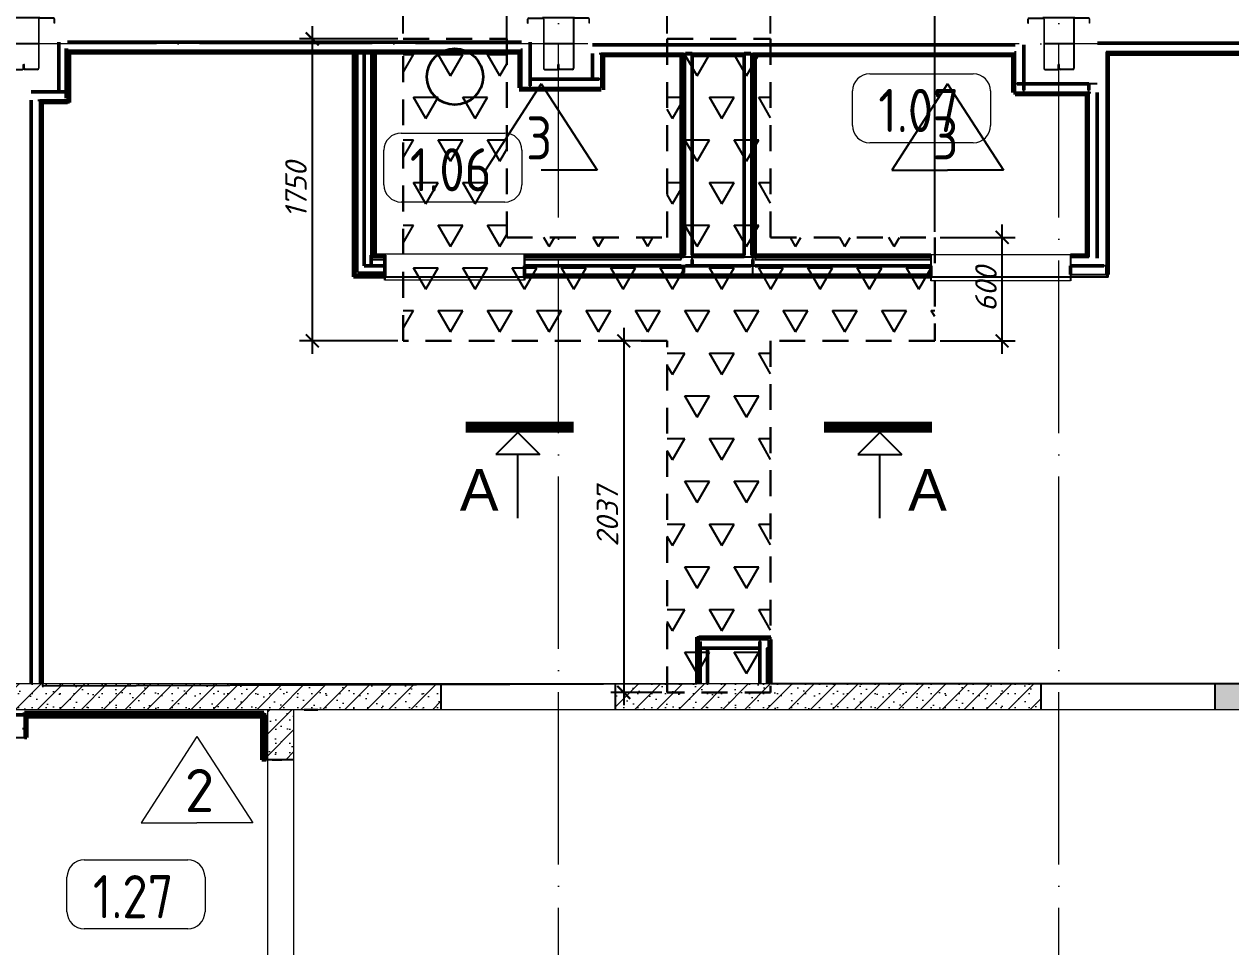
# Model space of a CAD drawing. Header units: millimetres. Extents: x 2559584 to 2748503, y -688364 to -611007.
# Drawn here: x 2695788 to 2702782, y -634780 to -629432 of the extents above; entities that cross this region are included whole.
import ezdxf
from ezdxf.enums import TextEntityAlignment as Align

# ---------------------------------------------------------------- set-up
doc = ezdxf.new("R2010")
doc.units = ezdxf.units.MM
doc.header["$LTSCALE"] = 50
for name, pattern in [('_ШПТ__20_т__2_5__Линия сетки', [25, 20, -2.5, 0, -2.5]), ('_ШТР__3__2__Невидимые', [5, 3, -2]), ('CENTER', [50.8, 31.75, -6.35, 6.35, -6.35]), ('невидимаяX2', [19.05, 12.7, -6.35])]:
    doc.linetypes.add(name, pattern=pattern)
doc.layers.get('Defpoints').update_dxf_attribs({"color": 4})
for name, color, linetype in [('_1-1_ Внутренние стены', 7, 'Continuous'), ('A-FLOR-SIGN', 14, 'Continuous'), ('расположение плит', 7, 'Continuous')]:
    doc.layers.add(name, color=color, linetype=linetype)
for name, color, linetype, lineweight in [('___отверстия_пол', 84, 'Continuous', 35), ('A-Wall', 113, 'Continuous', 50), ('Марки помещений', 7, 'Continuous', 20), ('ОСИ', 251, 'CENTER', 18), ('Размерные', 45, 'Continuous', 15), ('Размеры', 7, 'Continuous', 9), ('Стены', 7, 'Continuous', 18), ('Стены разрез', 7, 'Continuous', 30), ('Типовые аннотации', 7, 'Continuous', 18)]:
    doc.layers.add(name, color=color, linetype=linetype, lineweight=lineweight)
doc.layers.add('Вспомогательные', color=6, linetype='Continuous', plot=False)
doc.styles.add('GOST 2.304 type A', font='isocpeur.ttf')
doc.styles.add('GOST Common_1', font='GOST_Common.ttf', dxfattribs={"width": 0.9, "height": 250})
doc.styles.add('M_200', font='arial.ttf')
doc.styles.add('SPDS', font='isocpeui.ttf')
doc.dimstyles.new('м 50', dxfattribs={"dimscale": 50, "dimtxt": 2, "dimasz": 1.5, "dimexe": 1.5, "dimexo": 0.625, "dimtad": 1, "dimdec": 0, "dimtxsty": 'SPDS', "dimblk": 'ARCHTICK', "dimcen": 2.5, "dimdle": 1.5, "dimclrd": 256, "dimclre": 256, "dimclrt": 256, "dimadec": 0, "dimazin": 0, "dimtfac": 1, "dimtdec": 0, "dimtmove": 1, "dimatfit": 3, "dimldrblk": 'OPEN30', "dimfxl": 1, "dimarcsym": 0})

# ---------------------------------------------------------------- blocks, each defined once
blk = doc.blocks.new('050_Марка_Помещение_ОдноЗначение - Номер в прямоугольнике-676399-_О__L1_0_000_')
at = {"layer": 'Типовые аннотации', "color": 0, "lineweight": 9}
for p, q in [((-3, 2), (3, 2)), ((-4, -1), (-4, 1)), ((4, 1), (4, -1)), ((3, -2), (-3, -2))]:
    blk.add_line(p, q, dxfattribs=at)
for centre, start, end in [((-3, 1), 90, 180), ((3, 1), 360, 90), ((-3, -1), 180, 270), ((3, -1), 270, 0)]:
    blk.add_arc(centre, 1, start, end, dxfattribs=at)
blk = doc.blocks.new('к3')
at = {"color": 0, "linetype": 'ByBlock', "lineweight": -2, "ltscale": 200}
for p, q in [((4147425.8, 542836.2), (4147504.8, 542836.2)), ((4147425.8, 542833.2), (4147504.8, 542833.2)), ((4147769.8, 542836.2), (4147690.8, 542836.2)), ((4147769.8, 542833.2), (4147690.8, 542833.2)), ((4147417.8, 542805.7), (4147417.8, 542828.2)), ((4147417.8, 542805.7), (4147420.8, 542805.7)), ((4147420.8, 542805.7), (4147420.8, 542828.2)), ((4147509.8, 542828.2), (4147509.8, 542544.2)), ((4147512.8, 542828.2), (4147512.8, 542544.2)), ((4147682.8, 542828.2), (4147682.8, 542544.2)), ((4147685.8, 542828.2), (4147685.8, 542544.2)), ((4147774.8, 542805.7), (4147774.8, 542828.2)), ((4147777.8, 542805.7), (4147774.8, 542805.7)), ((4147777.8, 542805.7), (4147777.8, 542828.2)), ((4147593.8, 542544.2), (4147593.8, 542566.7)), ((4147593.8, 542566.7), (4147596.8, 542566.7)), ((4147596.8, 542544.2), (4147596.8, 542566.7)), ((4147598.8, 542544.2), (4147598.8, 542566.7)), ((4147601.8, 542566.7), (4147598.8, 542566.7)), ((4147601.8, 542544.2), (4147601.8, 542566.7)), ((4147517.8, 542539.2), (4147588.8, 542539.2)), ((4147517.8, 542536.2), (4147588.8, 542536.2)), ((4147677.8, 542539.2), (4147606.8, 542539.2)), ((4147677.8, 542536.2), (4147606.8, 542536.2))]:
    blk.add_line(p, q, dxfattribs=at)
for centre, radius, start, end in [((4147425.8, 542828.2), 8, 90, 180), ((4147425.8, 542828.2), 5, 90, 180), ((4147504.8, 542828.2), 8, 0, 90), ((4147504.8, 542828.2), 5, 0, 90), ((4147690.8, 542828.2), 8, 90, 180), ((4147690.8, 542828.2), 5, 90, 180), ((4147769.8, 542828.2), 8, 0, 90), ((4147769.8, 542828.2), 5, 0, 90), ((4147517.8, 542544.2), 8, 180, 270), ((4147517.8, 542544.2), 5, 180, 270), ((4147588.8, 542544.2), 8, 270, 0), ((4147588.8, 542544.2), 5, 270, 0), ((4147606.8, 542544.2), 8, 180, 270), ((4147606.8, 542544.2), 5, 180, 270), ((4147677.8, 542544.2), 5, 270, 0), ((4147677.8, 542544.2), 8, 270, 0)]:
    blk.add_arc(centre, radius, start, end, dxfattribs=at)
at = {"layer": 'Вспомогательные', "color": 0, "ltscale": 10}
for p, q in [((4147690.3, 542836.2), (4147505.3, 542836.2)), ((4147682.8, 542686.2), (4147512.8, 542686.2))]:
    blk.add_line(p, q, dxfattribs=at)
blk = doc.blocks.new('отв')
at = {"layer": '___отверстия_пол', "color": 4}
blk.add_circle((2719137.5, -618015.6), 163, dxfattribs=at)
blk = doc.blocks.new('План')
at = {"layer": '_1-1_ Внутренние стены', "linetype": 'Continuous', "lineweight": 0}
h = blk.add_hatch(dxfattribs=at)
h.set_pattern_fill('ГАЗОБЕТОН_0004', color=8, style=0, pattern_type=2)
h.set_pattern_definition([(45, (57971.71, -2384.935), (-63.63961, 63.63961), []), (90, (57908.07, -2321.296), (-81, 0), [0, -54, 0, -81]), (155, (57971.71, -2257.66), (34.23208, 73.41093), [0, -39.6, 0, -68.4])])
h.paths.add_polyline_path([(14840, 8290.2), (14840, 8140.2), (17420, 8140.2), (17420, 8290.2)])
h = blk.add_hatch(dxfattribs=at)
h.set_pattern_fill('ГАЗОБЕТОН_0004', color=8, style=0, pattern_type=2)
h.set_pattern_definition([(45, (61561.71, -2384.935), (-63.63961, 63.63961), []), (90, (61498.07, -2321.296), (-81, 0), [0, -54, 0, -81]), (155, (61561.71, -2257.66), (34.23208, 73.41093), [0, -39.6, 0, -68.4])])
h.paths.add_polyline_path([(18430, 8290.2), (18430, 8140.2), (20895, 8140.2), (20895, 8290.2)])
h = blk.add_hatch(dxfattribs=at)
h.set_pattern_fill('ГАЗОБЕТОН_0004', color=8, style=0, pattern_type=2)
h.set_pattern_definition([(45, (65036.71, -2385.17), (-63.63961, 63.63961), []), (90, (64973.07, -2321.53), (-81, 0), [0, -54, 0, -81]), (155, (65036.71, -2257.89), (34.23208, 73.41093), [0, -39.6, 0, -68.4])])
h.paths.add_polyline_path([(21905, 8290), (21905, 8140), (28364.8, 8140), (28364.8, 8290)])
h = blk.add_hatch(dxfattribs=at)
h.set_pattern_fill('ГАЗОБЕТОН_0004', color=8, style=0, pattern_type=2)
h.set_pattern_definition([(45, (59546.09, 513.3), (-63.63961, 63.63961), []), (90, (59482.45, 576.94), (-81, 0), [0, -54, 0, -81]), (155, (59546.09, 640.58), (34.23208, 73.41093), [0, -39.6, 0, -68.4])])
h.paths.add_polyline_path([(16414.4, 7850), (16414.4, 8140.2), (16564.4, 8140.2), (16564.4, 7850)])
at = {"layer": 'A-Wall', "linetype": 'Continuous', "lineweight": 18}
h = blk.add_hatch(dxfattribs=at)
h.set_pattern_fill('', color=30, scale=300, angle=-360, style=0, pattern_type=0)
h.set_pattern_definition([])
h.paths.add_polyline_path([(15240.4, 11972.9), (15240.4, 11685.1), (15252.9, 11672.6), (15252.9, 11960.4), (15251.3, 11965.1)], flags=0)
h = blk.add_hatch(dxfattribs=at)
h.set_pattern_fill('', color=30, scale=300, angle=360, style=0, pattern_type=0)
h.set_pattern_definition([])
h.paths.add_polyline_path([(17889.2, 11965.1), (17884.5, 11972.9), (17884.5, 11960.4)], flags=0)
h.paths.add_polyline_path([(15252.9, 11972.9), (15251.3, 11965.1), (15252.9, 11960.4)], flags=0)
h = blk.add_hatch(dxfattribs=at)
h.set_pattern_fill('', color=30, scale=300, angle=360, style=0, pattern_type=0)
h.set_pattern_definition([])
h.paths.add_polyline_path([(17879.8, 11952.6), (17884.5, 11960.4), (15252.9, 11960.4), (15260.7, 11952.6), (15252.9, 11947.9), (17884.5, 11947.9)], flags=0)
h = blk.add_hatch(dxfattribs=at)
h.set_pattern_fill('', color=30, scale=300, angle=-360, style=0, pattern_type=0)
h.set_pattern_definition([])
h.paths.add_polyline_path([(15265.4, 11947.9), (15252.9, 11960.4), (15252.9, 11672.6), (15254.4, 11667.9), (15265.4, 11660.1)], flags=0)
h = blk.add_hatch(dxfattribs=at)
h.set_pattern_fill('', color=30, scale=300, style=0, pattern_type=0)
h.set_pattern_definition([])
h.paths.add_polyline_path([(16923.6, 10662.5), (16936.1, 10675), (16936.1, 11947.9), (16923.6, 11947.9)], flags=0)
h.paths.add_polyline_path([(16936.1, 11960.4), (16927.8, 11963.5), (16923.6, 11960.4)], flags=0)
h = blk.add_hatch(dxfattribs=at)
h.set_pattern_fill('', color=30, scale=300, style=0, pattern_type=0)
h.set_pattern_definition([])
h.paths.add_polyline_path([(17872, 11744.8), (17879.8, 11743.2), (17884.5, 11744.8), (17884.5, 11960.4), (17879.8, 11952.6), (17872, 11947.9)], flags=0)
h = blk.add_hatch(dxfattribs=at)
h.set_pattern_fill('', color=30, scale=300, style=0, pattern_type=0)
h.set_pattern_definition([])
h.paths.add_polyline_path([(16911.1, 10650), (16923.6, 10662.5), (16923.6, 11947.9), (16919.5, 11951), (16911.1, 11947.9)], flags=0)
h = blk.add_hatch(dxfattribs=at)
h.set_pattern_fill('', color=30, scale=300, angle=-360, style=0, pattern_type=0)
h.set_pattern_definition([])
h.paths.add_polyline_path([(17011.1, 11948.1), (17011.1, 10762.5), (17023.6, 10762.5), (17023.6, 11948.1)], flags=0)
h = blk.add_hatch(dxfattribs=at)
h.set_pattern_fill('', color=30, scale=300, angle=-360, style=0, pattern_type=0)
h.set_pattern_definition([])
h.paths.add_polyline_path([(17036.1, 11948.1), (17023.6, 11948.1), (17023.6, 10762.5), (17031.8, 10765), (17036.1, 10775)], flags=0)
h.paths.add_polyline_path([(17031.8, 10765), (17023.6, 10762.5), (17036.1, 10762.5)], flags=0)
h = blk.add_hatch(dxfattribs=at)
h.set_pattern_fill('', color=30, scale=300, angle=-360, style=0, pattern_type=0)
h.set_pattern_definition([])
h.paths.add_polyline_path([(18342.7, 11948.8), (18334.9, 11944.1), (18347.4, 11944.1)], flags=0)
h = blk.add_hatch(dxfattribs=at)
h.set_pattern_fill('', color=30, scale=300, angle=360, style=0, pattern_type=0)
h.set_pattern_definition([])
h.paths.add_polyline_path([(20741.5, 11936.3), (20746.2, 11944.1), (19226.5, 11944.1), (19226.5, 11931.6), (20746.2, 11931.6)], flags=0)
h.paths.add_polyline_path([(19228.6, 11934.7), (19239, 11944.1), (19226.5, 11944.1), (19226.5, 11931.6)], flags=0)
h.paths.add_polyline_path([(18873.6, 11944.1), (18873.6, 11931.6), (19176.5, 11931.6), (19176.5, 11944.1)], flags=0)
h.paths.add_polyline_path([(18823.6, 11931.6), (18823.6, 11931.6), (18823.6, 11944.1)], flags=0)
h.paths.add_polyline_path([(18823.6, 11931.6), (18817.4, 11934.7), (18823.6, 11944.1), (18347.4, 11944.1), (18355.2, 11939.4), (18359.9, 11931.6)], flags=0)
h = blk.add_hatch(dxfattribs=at)
h.set_pattern_fill('', color=30, scale=300, angle=-360, style=0, pattern_type=0)
h.set_pattern_definition([])
h.paths.add_polyline_path([(18355.2, 11939.4), (18347.4, 11944.1), (18347.4, 11744.8), (18348.9, 11740.1), (18359.9, 11732.3), (18359.9, 11944.1)], flags=0)
h = blk.add_hatch(dxfattribs=at)
h.set_pattern_fill('', color=30, scale=300, style=0, pattern_type=0)
h.set_pattern_definition([])
h.paths.add_polyline_path([(18821.4, 10658.2), (18823.9, 10650), (18823.9, 10662.5), (18811.4, 10662.5)], flags=0)
h.paths.add_polyline_path([(18811.4, 10775), (18811.4, 10762.5), (18823.9, 10762.5)], flags=0)
h.paths.add_polyline_path([(18823.9, 10775), (18823.6, 11944.1), (18817.4, 11934.7), (18811.1, 11931.6), (18811.4, 10762.5)], flags=0)
h = blk.add_hatch(dxfattribs=at)
h.set_pattern_fill('', color=30, scale=300, style=0, pattern_type=0)
h.set_pattern_definition([])
h.paths.add_polyline_path([(18823.9, 10775), (18836.4, 10775), (18836.1, 11931.6), (18823.6, 11931.6)], flags=0)
h = blk.add_hatch(dxfattribs=at)
h.set_pattern_fill('', color=30, scale=300, angle=-360, style=0, pattern_type=0)
h.set_pattern_definition([])
h.paths.add_polyline_path([(19226.5, 11931.6), (19214, 11931.6), (19214, 10775), (19226.5, 10775)], flags=0)
h = blk.add_hatch(dxfattribs=at)
h.set_pattern_fill('', color=30, scale=300, angle=-360, style=0, pattern_type=0)
h.set_pattern_definition([])
h.paths.add_polyline_path([(19228.6, 11934.7), (19226.5, 11931.6), (19226.5, 10762.5), (19234.3, 10768.8), (19239, 10775), (19239, 11944.1)], flags=0)
h.paths.add_polyline_path([(19234.3, 10768.8), (19226.5, 10775), (19226.5, 10762.5), (19239, 10762.5)], flags=0)
h.paths.add_polyline_path([(19229, 10658.2), (19239, 10662.5), (19226.5, 10662.5)], flags=0)
h = blk.add_hatch(dxfattribs=at)
h.set_pattern_fill('', color=30, scale=300, style=0, pattern_type=0)
h.set_pattern_definition([])
h.paths.add_polyline_path([(20733.7, 11718.4), (20741.5, 11713.7), (20746.2, 11718.4), (20746.2, 11944.1), (20741.5, 11936.3), (20733.7, 11931.6)], flags=0)
h = blk.add_hatch(dxfattribs=at)
h.set_pattern_fill('', color=30, scale=300, angle=360, style=0, pattern_type=0)
h.set_pattern_definition([])
h.paths.add_polyline_path([(20750.9, 11948.8), (20746.2, 11956.6), (20746.2, 11944.1)], flags=0)
h = blk.add_hatch(dxfattribs=at)
h.set_pattern_fill('', color=30, scale=300, angle=360, style=0, pattern_type=0)
h.set_pattern_definition([])
h.paths.add_polyline_path([(21277.6, 11945.4), (21285.4, 11940.7), (24170, 11940.7), (24170, 11953.2), (21272.9, 11953.2), (21272.9, 11940.7)], flags=0)
h = blk.add_hatch(dxfattribs=at)
h.set_pattern_fill('', color=30, scale=300, angle=-360, style=0, pattern_type=0)
h.set_pattern_definition([])
h.paths.add_polyline_path([(21285.4, 10662.5), (21285.4, 11953.2), (21272.9, 11953.2), (21272.9, 10662.5)], flags=0)
h = blk.add_hatch(dxfattribs=at)
h.set_pattern_fill('', color=30, scale=300, angle=360, style=0, pattern_type=0)
h.set_pattern_definition([])
h.paths.add_polyline_path([(18347.4, 11732.3), (18348.9, 11740.1), (18347.4, 11744.8), (17884.5, 11744.8), (17879.8, 11743.2), (17872, 11732.3)], flags=0)
h = blk.add_hatch(dxfattribs=at)
h.set_pattern_fill('', color=30, scale=300, angle=360, style=0, pattern_type=0)
h.set_pattern_definition([])
h.paths.add_polyline_path([(20746.2, 11705.9), (21172.5, 11705.9), (21172.5, 11718.4), (20746.2, 11718.4)], flags=0)
h = blk.add_hatch(dxfattribs=at)
h.set_pattern_fill('', color=30, scale=300, style=0, pattern_type=0)
h.set_pattern_definition([])
h.paths.add_polyline_path([(21164.7, 10767.2), (21172.5, 10762.5), (21172.5, 11718.4), (21164.7, 11713.7), (21160, 11718.4), (21160, 10762.5)], flags=0)
h = blk.add_hatch(dxfattribs=at)
h.set_pattern_fill('', color=30, scale=300, style=0, pattern_type=0)
h.set_pattern_definition([])
h.paths.add_polyline_path([(21177.2, 11723.1), (21172.5, 11718.4), (21185, 11718.4)], flags=0)
h = blk.add_hatch(dxfattribs=at)
h.set_pattern_fill('', color=30, scale=300, angle=-360, style=0, pattern_type=0)
h.set_pattern_definition([])
h.paths.add_polyline_path([(15089.2, 11677.3), (15081.4, 11672.6), (15093.9, 11672.6)], flags=0)
h = blk.add_hatch(dxfattribs=at)
h.set_pattern_fill('', color=30, scale=300, angle=360, style=0, pattern_type=0)
h.set_pattern_definition([])
h.paths.add_polyline_path([(15252.9, 11660.1), (15254.4, 11667.9), (15252.9, 11672.6), (15093.9, 11672.6), (15101.7, 11667.9), (15106.4, 11660.1)], flags=0)
h = blk.add_hatch(dxfattribs=at)
h.set_pattern_fill('', color=30, scale=300, angle=-360, style=0, pattern_type=0)
h.set_pattern_definition([])
h.paths.add_polyline_path([(15101.7, 11667.9), (15093.9, 11672.6), (15093.9, 8290), (15106.4, 8290), (15106.4, 11672.6)], flags=0)
h = blk.add_hatch(dxfattribs=at)
h.set_pattern_fill('', color=30, scale=300, style=0, pattern_type=0)
h.set_pattern_definition([])
h.paths.add_polyline_path([(17013.7, 10775), (17013.7, 10762.5), (17092.4, 10762.5), (17092.4, 10775)], flags=0)
h = blk.add_hatch(dxfattribs=at)
h.set_pattern_fill('', color=30, scale=300, style=0, pattern_type=0)
h.set_pattern_definition([])
h.paths.add_polyline_path([(17902.2, 10775), (17902.2, 10762.5), (18823.9, 10762.5), (18823.9, 10775)], flags=0)
h.paths.add_polyline_path([(18811.4, 10775), (18823.9, 10762.5), (18823.9, 10775)], flags=0)
h.paths.add_polyline_path([(18873.9, 10775), (18873.9, 10762.5), (19176.5, 10762.5), (19176.5, 10775)], flags=0)
h.paths.add_polyline_path([(19234.3, 10768.8), (19226.5, 10762.5), (20257.4, 10762.5), (20257.4, 10775), (19226.5, 10775)], flags=0)
h = blk.add_hatch(dxfattribs=at)
h.set_pattern_fill('', color=30, scale=300, style=0, pattern_type=0)
h.set_pattern_definition([])
h.paths.add_polyline_path([(21067.4, 10775), (21067.4, 10762.5), (21172.5, 10762.5), (21164.7, 10767.2), (21160, 10775)], flags=0)
h = blk.add_hatch(dxfattribs=at)
h.set_pattern_fill('', color=30, scale=300, style=0, pattern_type=0)
h.set_pattern_definition([])
h.paths.add_polyline_path([(17013.7, 10762.5), (17013.7, 10750), (17092.4, 10750), (17092.4, 10762.5)], flags=0)
h = blk.add_hatch(dxfattribs=at)
h.set_pattern_fill('', color=30, scale=300, style=0, pattern_type=0)
h.set_pattern_definition([])
h.paths.add_polyline_path([(17902.2, 10762.5), (17902.2, 10750), (18811.4, 10750), (18811.4, 10762.5)], flags=0)
h.paths.add_polyline_path([(20257.4, 10750), (20257.4, 10762.5), (19239, 10762.5), (19239, 10750)], flags=0)
h = blk.add_hatch(dxfattribs=at)
h.set_pattern_fill('', color=30, scale=300, angle=360, style=0, pattern_type=0)
h.set_pattern_definition([])
h.paths.add_polyline_path([(17092.4, 10650), (17092.4, 10662.5), (16923.6, 10662.5), (16911.1, 10650)], flags=0)
h = blk.add_hatch(dxfattribs=at)
h.set_pattern_fill('', color=30, scale=300, angle=360, style=0, pattern_type=0)
h.set_pattern_definition([])
h.paths.add_polyline_path([(17092.4, 10662.5), (17092.4, 10675), (16936.1, 10675), (16923.6, 10662.5)], flags=0)
h = blk.add_hatch(dxfattribs=at)
h.set_pattern_fill('', color=30, scale=300, angle=360, style=0, pattern_type=0)
h.set_pattern_definition([])
h.paths.add_polyline_path([(18823.9, 10650), (18821.4, 10658.2), (18823.9, 10662.5), (17902.2, 10662.5), (17902.2, 10650)], flags=0)
h.paths.add_polyline_path([(19226.5, 10650), (20257.4, 10650), (20257.4, 10662.5), (19226.5, 10662.5)], flags=0)
h.paths.add_polyline_path([(19239, 10650), (19226.5, 10662.5), (18823.9, 10662.5), (18821.4, 10658.2), (18823.9, 10650)], flags=0)
h = blk.add_hatch(dxfattribs=at)
h.set_pattern_fill('', color=30, scale=300, style=0, pattern_type=0)
h.set_pattern_definition([])
h.paths.add_polyline_path([(18901.2, 8290), (18913.7, 8290), (18913.7, 8548), (18912.1, 8552.7), (18901.2, 8560.5)], flags=0)
h = blk.add_hatch(dxfattribs=at)
h.set_pattern_fill('', color=30, scale=300, style=0, pattern_type=0)
h.set_pattern_definition([])
h.paths.add_polyline_path([(18913.7, 8560.5), (18912.1, 8552.7), (18913.7, 8548), (19317.1, 8548), (19321.8, 8549.5), (19329.6, 8560.5)], flags=0)
h = blk.add_hatch(dxfattribs=at)
h.set_pattern_fill('', color=30, scale=300, style=0, pattern_type=0)
h.set_pattern_definition([])
h.paths.add_polyline_path([(18926.2, 8290), (18926.2, 8535.5), (18913.7, 8548), (18913.7, 8290)], flags=0)
h = blk.add_hatch(dxfattribs=at)
h.set_pattern_fill('', color=30, scale=300, angle=-360, style=0, pattern_type=0)
h.set_pattern_definition([])
h.paths.add_polyline_path([(19329.6, 8548), (19321.8, 8549.5), (19317.1, 8548), (19317.1, 8290), (19329.6, 8290)], flags=0)
h = blk.add_hatch(dxfattribs=at)
h.set_pattern_fill('', color=30, scale=300, angle=-360, style=0, pattern_type=0)
h.set_pattern_definition([])
h.paths.add_polyline_path([(19304.6, 8290), (19317.1, 8290), (19317.1, 8498), (19304.6, 8498)], flags=0)
h = blk.add_hatch(dxfattribs=at)
h.set_pattern_fill('', color=30, scale=300, angle=-360, style=0, pattern_type=0)
h.set_pattern_definition([])
h.paths.add_polyline_path([(15017, 7979.5), (15017, 8098.3), (15004.5, 8098.3), (15004.5, 7979.5)], flags=0)
at = {"color": 0}
for p, q in [((15265.4, 11660.1), (15265.4, 11947.9)), ((15265.4, 11947.9), (16911.1, 11947.9)), ((16911.1, 11947.9), (16911.1, 10650)), ((21285.4, 10650), (21285.4, 11940.7)), ((21285.4, 11940.7), (24170, 11940.7)), ((15110.3, 8277.1), (15104.4, 11660.1)), ((15104.4, 11660.1), (15265.4, 11660.1)), ((16911.1, 10650), (21285.4, 10650)), ((19329.6, 8560.5), (18901.2, 8560.5)), ((18901.2, 8560.5), (18901.2, 8290)), ((19330, 8290), (19329.6, 8560.5)), ((18901.2, 8290), (15110.3, 8277.1)), ((24170, 8290), (19330, 8290))]:
    blk.add_line(p, q, dxfattribs=at)
at = {"color": 8}
for p, q in [((17999.4, 11767.5), (17675.8, 11267)), ((17999.4, 11767.5), (18322.9, 11267)), ((20354.5, 11767.5), (20030.9, 11267)), ((20354.5, 11767.5), (20678, 11267)), ((18322.9, 11267), (17999.4, 11267)), ((20030.9, 11267), (20354.5, 11267)), ((20678, 11267), (20354.5, 11267)), ((20257.4, 10776, 21), (20257.4, 10626, 21)), ((21067.4, 10776, 21), (21067.4, 10626, 21)), ((17420, 8140), (17420, 8290)), ((18430, 8140), (18430, 8290)), ((20895, 8290), (20895, 8140)), ((21905, 8140), (21905, 8290)), ((16565, 7850), (16379.7, 7850))]:
    blk.add_line(p, q, dxfattribs=at)
at = {"color": 8, "lineweight": 9}
for p, q in [((16003.4, 7985.3), (15679.9, 7484.8)), ((16003.4, 7985.3), (16326.9, 7484.8)), ((15679.9, 7484.8), (16003.4, 7484.8)), ((16326.9, 7484.8), (16003.4, 7484.8))]:
    blk.add_line(p, q, dxfattribs=at)
at = {"layer": 'A-Wall', "color": 8, "linetype": 'Continuous', "lineweight": 50}
for p, q in [((15202.9, 12010.4), (15202.9, 11722.6)), ((17884.5, 12010.4), (15252.9, 12010.4)), ((17934.5, 11757.3), (17934.5, 12010.4)), ((20746.2, 11994.1), (18297.4, 11994.1)), ((24170, 12003.2), (21222.9, 12003.2)), ((18297.4, 11944.1), (18297.4, 11794.8)), ((18823.6, 11931.6), (18823.6, 11931.6)), ((18836.1, 11944.1), (18873.6, 11944.1)), ((18334.9, 11794.8), (17934.5, 11794.8)), ((15240.4, 11722.6), (15043.9, 11722.6)), ((15043.9, 11672.6), (15043.9, 8290)), ((17092.4, 10712.5), (17092.4, 10775)), ((17092.4, 10650), (17092.4, 10712.5)), ((17902.2, 10712.5), (17902.2, 10650)), ((20257.4, 10650), (20257.4, 10712.5)), ((21067.4, 10712.5), (21067.4, 10662.5)), ((18823.9, 10650), (18823.9, 10662.5)), ((18926.2, 8498), (19267.1, 8498)), ((18963.7, 8290), (18963.7, 8498)), ((16392.2, 8123.3), (15004.5, 8123.3)), ((15004.5, 8123.3), (15004.5, 8110.8)), ((15004.5, 8110.8), (14954.5, 8110.8)), ((16404.7, 8110.8), (16379.7, 8110.8)), ((16392.2, 8098.3), (16392.2, 8110.8)), ((15004.5, 7979.5), (15017, 7979.5))]:
    blk.add_line(p, q, dxfattribs=at)
at = {"layer": 'A-Wall', "color": 0, "linetype": 'Continuous', "lineweight": 25}
for p, q in [((15240.4, 11972.9), (15240.4, 11685.1)), ((15252.9, 11960.4), (17884.5, 11960.4)), ((17884.5, 11960.4), (15252.9, 11960.4)), ((15252.9, 11672.6), (15252.9, 11960.4)), ((15252.9, 11672.6), (15252.9, 11960.4)), ((15252.9, 11960.4), (15252.9, 11672.6)), ((17884.5, 11972.9), (17884.5, 11960.4)), ((17884.5, 11960.4), (17884.5, 11744.8)), ((17884.5, 11744.8), (17884.5, 11960.4)), ((16923.6, 11947.9), (16923.6, 10662.5)), ((16923.6, 11947.9), (16923.6, 10662.5)), ((16923.6, 10662.5), (16923.6, 11947.9)), ((16936.1, 10675), (16936.1, 11947.9)), ((17011.1, 11948.1), (17011.1, 10762.5)), ((17023.6, 10762.5), (17023.6, 11948.1)), ((17023.6, 10762.5), (17023.6, 11948.1)), ((17023.6, 11948.1), (17023.6, 10762.5)), ((18334.9, 11944.1), (18347.4, 11944.1)), ((18347.4, 11944.1), (18823.6, 11944.1)), ((18823.6, 11944.1), (18347.4, 11944.1)), ((18347.4, 11744.8), (18347.4, 11944.1)), ((18347.4, 11944.1), (18347.4, 11744.8)), ((18823.6, 11944.1), (18823.9, 10775)), ((18823.9, 10775), (18823.6, 11944.1)), ((18823.6, 11931.6), (18823.9, 10775)), ((18836.4, 10775), (18836.1, 11931.6)), ((18873.6, 11944.1), (19176.5, 11944.1)), ((19176.5, 11944.1), (18873.6, 11944.1)), ((19214, 11944.1), (19226.5, 11944.1)), ((19226.5, 11931.6), (19214, 11931.6)), ((19214, 11931.6), (19214, 10775)), ((19226.5, 11931.6), (19226.5, 11944.1)), ((19226.5, 11944.1), (19239, 11944.1)), ((19239, 11944.1), (19226.5, 11944.1)), ((19226.5, 11944.1), (19226.5, 11931.6)), ((19239, 11944.1), (19226.5, 11944.1)), ((19226.5, 10775), (19226.5, 11931.6)), ((19226.5, 10775), (19226.5, 11931.6)), ((19226.5, 11931.6), (19226.5, 10775)), ((19239, 11944.1), (20746.2, 11944.1)), ((20746.2, 11944.1), (19239, 11944.1)), ((20746.2, 11944.1), (20746.2, 11718.4)), ((20746.2, 11718.4), (20746.2, 11944.1)), ((21272.9, 11953.2), (24170, 11953.2)), ((24170, 11953.2), (21272.9, 11953.2)), ((21272.9, 11953.2), (21272.9, 10662.5)), ((20758.7, 11768.4), (20746.2, 11768.4)), ((20746.2, 11768.4), (20746.2, 11718.4)), ((21222.5, 11768.4), (21172.5, 11768.4)), ((17884.5, 11744.8), (18347.4, 11744.8)), ((18347.4, 11744.8), (17884.5, 11744.8)), ((20746.2, 11718.4), (21172.5, 11718.4)), ((21172.5, 11718.4), (20746.2, 11718.4)), ((20796.2, 11718.4), (20796.2, 11730.9)), ((21172.5, 11718.4), (21172.5, 11730.9)), ((21172.5, 11718.4), (21172.5, 10762.5)), ((21172.5, 11718.4), (21185, 11718.4)), ((21172.5, 10762.5), (21172.5, 11718.4)), ((15081.4, 11672.6), (15093.9, 11672.6)), ((15093.9, 11672.6), (15252.9, 11672.6)), ((15252.9, 11672.6), (15093.9, 11672.6)), ((15093.9, 8290), (15093.9, 11672.6)), ((15093.9, 11672.6), (15093.9, 8290)), ((18823.9, 10775), (18823.9, 10762.5)), ((18823.9, 10775), (18836.4, 10775)), ((18823.9, 10762.5), (18823.9, 10775)), ((18823.9, 10762.5), (18823.9, 10775)), ((18873.9, 10762.5), (18873.9, 10775)), ((18873.9, 10775), (18873.9, 10762.5)), ((19176.5, 10775), (19176.5, 10762.5)), ((19176.5, 10762.5), (19176.5, 10775)), ((19214, 10775), (19226.5, 10775)), ((19226.5, 10762.5), (19226.5, 10775)), ((19226.5, 10775), (19226.5, 10762.5)), ((19226.5, 10775), (19226.5, 10762.5)), ((17092.4, 10762.5), (17013.7, 10762.5)), ((17092.4, 10762.5), (17013.7, 10762.5)), ((17013.7, 10762.5), (17092.4, 10762.5)), ((17013.7, 10750), (17092.4, 10750)), ((17023.6, 10758.4), (17023.6, 10762.5)), ((17023.6, 10762.5), (17036.1, 10762.5)), ((18823.9, 10762.5), (17902.2, 10762.5)), ((18811.4, 10762.5), (17902.2, 10762.5)), ((17902.2, 10762.5), (18823.9, 10762.5)), ((17902.2, 10750), (18811.4, 10750)), ((18811.4, 10762.5), (18823.9, 10762.5)), ((18811.4, 10750), (18811.4, 10762.5)), ((18823.9, 10712.5), (18811.4, 10712.5)), ((18811.4, 10712.5), (18823.9, 10712.5)), ((18873.9, 10762.5), (18823.9, 10762.5)), ((18836.4, 10712.5), (18823.9, 10712.5)), ((18823.9, 10712.5), (18823.9, 10662.5)), ((18823.9, 10662.5), (18823.9, 10712.5)), ((18823.9, 10662.5), (18823.9, 10712.5)), ((18823.9, 10712.5), (18836.4, 10712.5)), ((18873.9, 10750), (18873.9, 10762.5)), ((19176.5, 10762.5), (18873.9, 10762.5)), ((18873.9, 10762.5), (19176.5, 10762.5)), ((19226.5, 10762.5), (19176.5, 10762.5)), ((19226.5, 10712.5), (19214, 10712.5)), ((19214, 10712.5), (19226.5, 10712.5)), ((19226.5, 10750), (19226.5, 10762.5)), ((19226.5, 10762.5), (19239, 10762.5)), ((20257.4, 10762.5), (19226.5, 10762.5)), ((19226.5, 10762.5), (20257.4, 10762.5)), ((19226.5, 10662.5), (19226.5, 10712.5)), ((19239, 10712.5), (19226.5, 10712.5)), ((19226.5, 10712.5), (19239, 10712.5)), ((20257.4, 10762.5), (19239, 10762.5)), ((19239, 10762.5), (19239, 10750)), ((19239, 10750), (20257.4, 10750)), ((21172.5, 10762.5), (21067.4, 10762.5)), ((21067.4, 10762.5), (21172.5, 10762.5)), ((21272.9, 10712.5), (21260.4, 10712.5)), ((21272.9, 10662.5), (21272.9, 10712.5)), ((16923.6, 10662.5), (17092.4, 10662.5)), ((16923.6, 10662.5), (17092.4, 10662.5)), ((17092.4, 10662.5), (16923.6, 10662.5)), ((17092.4, 10675), (16936.1, 10675)), ((17902.2, 10662.5), (18823.9, 10662.5)), ((18823.9, 10662.5), (17902.2, 10662.5)), ((18823.9, 10662.5), (18811.4, 10662.5)), ((18823.9, 10662.5), (19226.5, 10662.5)), ((19226.5, 10662.5), (18823.9, 10662.5)), ((19226.5, 10662.5), (20257.4, 10662.5)), ((20257.4, 10662.5), (19226.5, 10662.5)), ((19239, 10662.5), (19226.5, 10662.5)), ((21067.4, 10662.5), (21272.9, 10662.5)), ((18913.7, 8548), (18913.7, 8290)), ((18913.7, 8548), (18913.7, 8290)), ((18913.7, 8290), (18913.7, 8548)), ((19317.1, 8548), (18913.7, 8548)), ((18913.7, 8548), (19317.1, 8548)), ((18926.2, 8290), (18926.2, 8535.5)), ((19267.1, 8548), (19267.1, 8535.5)), ((19317.1, 8290), (19317.1, 8548)), ((19317.1, 8548), (19317.1, 8290)), ((18913.7, 8498), (18926.2, 8498)), ((19317.1, 8498), (19304.6, 8498)), ((19304.6, 8498), (19304.6, 8290)), ((19317.1, 8290), (19317.1, 8498)), ((16392.2, 8110.8), (16392.2, 8123.3)), ((16392.2, 8110.8), (15004.5, 8110.8)), ((15004.5, 8110.8), (16392.2, 8110.8)), ((15004.5, 7979.5), (15004.5, 8098.3)), ((15017, 8098.3), (15004.5, 8098.3)), ((15004.5, 8098.3), (15004.5, 7979.5)), ((15004.5, 8098.3), (15017, 8098.3)), ((16392.2, 7850), (16392.2, 8110.8)), ((16392.2, 8110.8), (16392.2, 7850)), ((14820.8, 7979.5), (15004.5, 7979.5)), ((15004.5, 8029.5), (14992, 8029.5)), ((15004.5, 7979.5), (15004.5, 8029.5))]:
    blk.add_line(p, q, dxfattribs=at)
at = {"layer": 'A-Wall', "color": 11, "linetype": 'Continuous', "lineweight": 25}
for p, q in [((15252.9, 11960.4), (15252.9, 11972.9)), ((16923.6, 11960.4), (16923.6, 11947.9)), ((16923.6, 11960.4), (16936.1, 11960.4)), ((16973.6, 11947.9), (16973.6, 11960.4)), ((16936.1, 11947.9), (16923.6, 11947.9)), ((18823.6, 11944.1), (18836.1, 11944.1)), ((18823.6, 11931.6), (18823.6, 11944.1)), ((18836.1, 11931.6), (18823.6, 11931.6)), ((18873.6, 11931.6), (18873.6, 11944.1)), ((18873.6, 11944.1), (18873.6, 11931.6)), ((19176.5, 11944.1), (19176.5, 11931.6)), ((19176.5, 11931.6), (19176.5, 11944.1)), ((20746.2, 11956.6), (20746.2, 11944.1)), ((21272.9, 11953.2), (21272.9, 11940.7)), ((21285.4, 11953.2), (21272.9, 11953.2)), ((17934.5, 11744.8), (17934.5, 11757.3)), ((18347.4, 11794.8), (18334.9, 11794.8)), ((15252.9, 11722.6), (15240.4, 11722.6)), ((21172.5, 11705.9), (21172.5, 11718.4)), ((18823.9, 10675), (18823.9, 10662.5)), ((15004.5, 8098.3), (15004.5, 8110.8)), ((15004.5, 8110.8), (15004.5, 8098.3)), ((15004.5, 8110.8), (15004.5, 8098.3))]:
    blk.add_line(p, q, dxfattribs=at)
at = {"layer": 'A-Wall', "color": 0, "linetype": 'Continuous', "lineweight": 50}
for p, q in [((20796.2, 11730.9), (20796.2, 11994.1)), ((15252.9, 11947.9), (17884.5, 11947.9)), ((15265.4, 11660.1), (15265.4, 11947.9)), ((16911.1, 11947.9), (16911.1, 10650)), ((16973.6, 11948.1), (16973.6, 10758.4)), ((16973.6, 10712.5), (16973.6, 11947.9)), ((17036.1, 10775), (17036.1, 11948.1)), ((17872, 11947.9), (17872, 11744.8)), ((18359.9, 11732.3), (18359.9, 11944.1)), ((18359.9, 11931.6), (18823.6, 11931.6)), ((18811.1, 11931.6), (18811.4, 10762.5)), ((18873.9, 10775), (18873.6, 11931.6)), ((18873.6, 11931.6), (19176.5, 11931.6)), ((19176.5, 11944.1), (19214, 11944.1)), ((19176.5, 11931.6), (19176.5, 10775)), ((19226.5, 11931.6), (20746.2, 11931.6)), ((19239, 10775), (19239, 11944.1)), ((20733.7, 11931.6), (20733.7, 11718.4)), ((21285.4, 10662.5), (21285.4, 11953.2)), ((21285.4, 11940.7), (24170, 11940.7)), ((21172.5, 11768.4), (20758.7, 11768.4)), ((21172.5, 11730.9), (21172.5, 11768.4)), ((17872, 11732.3), (18347.4, 11732.3)), ((20746.2, 11718.4), (20746.2, 11705.9)), ((20746.2, 11705.9), (21172.5, 11705.9)), ((21160, 11718.4), (21160, 10762.5)), ((21222.5, 10762.5), (21222.5, 11718.4)), ((15106.4, 8290), (15106.4, 11672.6)), ((15106.4, 11660.1), (15252.9, 11660.1)), ((17092.4, 10775), (17013.7, 10775)), ((17013.7, 10775), (17013.7, 10712.5)), ((18823.9, 10775), (17902.2, 10775)), ((18811.4, 10775), (18811.4, 10762.5)), ((18823.9, 10775), (18811.4, 10775)), ((19176.5, 10775), (18873.9, 10775)), ((20257.4, 10775), (19226.5, 10775)), ((21160, 10775), (21067.4, 10775)), ((17092.4, 10712.5), (16973.6, 10712.5)), ((17013.7, 10712.5), (17092.4, 10712.5)), ((18811.4, 10712.5), (17902.2, 10712.5)), ((17902.2, 10712.5), (18811.4, 10712.5)), ((18823.9, 10712.5), (18823.9, 10675)), ((19214, 10712.5), (18836.4, 10712.5)), ((18836.4, 10712.5), (19214, 10712.5)), ((18873.9, 10712.5), (18873.9, 10750)), ((19226.5, 10712.5), (19226.5, 10750)), ((20257.4, 10712.5), (19239, 10712.5)), ((19239, 10712.5), (20257.4, 10712.5)), ((21260.4, 10712.5), (21067.4, 10712.5)), ((21067.4, 10712.5), (21222.5, 10712.5)), ((21222.5, 10762.5), (21222.5, 10758.4)), ((16911.1, 10650), (17092.4, 10650)), ((17902.2, 10650), (20257.4, 10650)), ((19226.5, 10662.5), (19226.5, 10650)), ((19226.5, 10650), (19239, 10650)), ((21272.9, 10662.5), (21285.4, 10662.5)), ((18901.2, 8560.5), (18901.2, 8290)), ((19329.6, 8560.5), (18913.7, 8560.5)), ((19267.1, 8535.5), (19267.1, 8290)), ((19329.6, 8290), (19329.6, 8548)), ((15017, 7979.5), (15017, 8098.3)), ((15017, 8098.3), (16392.2, 8098.3)), ((16379.7, 8110.8), (16379.7, 7850)), ((16404.7, 7850), (16404.7, 8110.8)), ((16379.7, 7850), (16404.7, 7850))]:
    blk.add_line(p, q, dxfattribs=at)
at = {"layer": 'ОСИ', "color": 8, "linetype": '_ШПТ__20_т__2_5__Линия сетки'}
for p, q in [((18100, -4008), (18100, 13323)), ((21000, -4008), (21000, 13323)), ((47022, 12000), (-4642.5, 12000))]:
    blk.add_line(p, q, dxfattribs=at)
at = {"layer": 'Размеры', "color": 0, "ltscale": 75}
for p, q in [((15265.4, 11660.1, 21), (15265.4, 11948.1, 21)), ((15265.4, 11948.1, 21), (17039.6, 11948.1, 21)), ((21285.4, 11705.1, 21), (21285.4, 10648.1, 21)), ((15110.3, 8277.1, -9), (15104.4, 11660.1, -9)), ((15104.4, 11660.1, 21), (15265.4, 11660.1, 21))]:
    blk.add_line(p, q, dxfattribs=at)
at = {"layer": 'Размеры', "color": 8, "ltscale": 75}
blk.add_lwpolyline([(17092.4, 10780), (17092.2, 10656.7)], dxfattribs=at)
at = {"layer": 'Размеры', "color": 8, "ltscale": 75, "elevation": 21}
blk.add_lwpolyline([(21067.4, 10776.1), (21067.4, 10648.5)], dxfattribs=at)
at = {"layer": 'Стены', "color": 8, "linetype": 'невидимаяX2', "ltscale": 10}
for p, q in [((17902.2, 10779.9), (17092.4, 10779.9)), ((21067.4, 10776, 21), (20257.6, 10776, 21)), ((17902.2, 10629.9), (17092.4, 10629.9)), ((21067.4, 10626, 21), (20257.6, 10626, 21)), ((18430, 8290), (17420, 8290)), ((21905, 8290), (20895, 8290)), ((18430, 8140), (17420, 8140)), ((21905, 8140), (20895, 8140)), ((16415, 6540), (16415, 7850)), ((16565, 6540), (16565, 7850))]:
    blk.add_line(p, q, dxfattribs=at)
at = {"layer": 'Стены', "color": 8, "lineweight": 18}
for p, q in [((17420, 8290), (14820, 8290)), ((20895, 8290), (18430, 8290)), ((28364.8, 8290), (21905, 8290)), ((17420, 8140.2), (14820, 8140.2)), ((16414.4, 7850), (16414.4, 8140.2)), ((16565, 7850), (16565, 8140.2)), ((18442.7, 8140.2), (18430, 8140.2)), ((20895, 8140), (18430, 8140)), ((25164.5, 8140), (21905, 8140)), ((25184.5, 8140), (21925, 8140))]:
    blk.add_line(p, q, dxfattribs=at)
at = {"layer": 'Стены разрез', "color": 8}
for p, q in [((17092.4, 10629.9), (17092.4, 10779.9)), ((17902.2, 10779.9), (17902.2, 10629.9)), ((16705, 8140), (16625, 8140)), ((16440, 7850), (16495, 7850))]:
    blk.add_line(p, q, dxfattribs=at)
at = {"color": 8}
blk.add_blockref('отв', (-2701638.4, 629824.7), dxfattribs=at)
at = {"layer": 'Марки помещений', "color": 8, "xscale": 99.99999999999993, "yscale": 99.99999999999993, "zscale": 99.99999999999993}
for p in [(20203.4, 11626.5), (17487.8, 11283), (15650.6, 7069.8)]:
    blk.add_blockref('050_Марка_Помещение_ОдноЗначение - Номер в прямоугольнике-676399-_О__L1_0_000_', p, dxfattribs=at)
at = {"layer": 'Размерные', "color": 8}
for p in [(-4132597.8, -530686.2), (-4129497.8, -530686.2), (-4126597.8, -530686.2)]:
    blk.add_blockref('к3', p, dxfattribs=at)
at = {"color": 8, "lineweight": 9, "insert": (15933.1, 7797.2), "char_height": 250, "width": 606.076, "attachment_point": 1, "style": 'GOST 2.304 type A'}
blk.add_mtext('2', dxfattribs=at)
at = {"layer": 'Марки помещений', "color": 8, "lineweight": 9, "char_height": 250, "width": 606.076, "attachment_point": 1, "style": 'GOST Common_1'}
for s, insert in [('1.07', (19953.5, 11738.7)), ('3', (17912, 11579.5)), ('3', (20267.1, 11579.5)), ('1.06', (17237.9, 11395.1)), ('1.27', (15400.7, 7181.9))]:
    blk.add_mtext(s, dxfattribs=dict(at, insert=insert))
blk = doc.blocks.new('_ARCHTICK')
at = {"color": 0, "linetype": 'ByBlock', "const_width": 0.15}
blk.add_lwpolyline([(-0.5, -0.5), (0.5, 0.5)], dxfattribs=at)
blk = doc.blocks.new('*D663')
at = {"lineweight": -2, "transparency": 16777216}
for p, q in [((2701456.2, -631342.9), (2701456.2, -630592.9)), ((2701096.7, -630667.9), (2701531.2, -630667.9)), ((2701096.7, -631267.9), (2701531.2, -631267.9))]:
    blk.add_line(p, q, dxfattribs=at)
at = {"layer": 'Defpoints', "color": 0, "transparency": 16777216}
for p in [(2701065.5, -630667.9), (2701456.2, -630667.9), (2701065.5, -631267.9)]:
    blk.add_point(p, dxfattribs=at)
at = {"lineweight": -2, "transparency": 16777216, "xscale": 75, "yscale": 75, "zscale": 75}
for p, rotation in [((2701456.2, -630667.9), 90), ((2701456.2, -631267.9), 270)]:
    blk.add_blockref('_ARCHTICK', p, dxfattribs=dict(at, rotation=rotation))
at = {"transparency": 16777216, "insert": (2701362.5, -630967.9), "char_height": 125, "attachment_point": 5, "rotation": 90, "style": 'SPDS'}
blk.add_mtext('600', dxfattribs=at)
blk = doc.blocks.new('_OPEN30')
at = {"color": 0, "linetype": 'ByBlock'}
for p, q in [((-1, 0.268), (0, 0)), ((0, 0), (-1, -0.268)), ((0, 0), (-1, 0))]:
    blk.add_line(p, q, dxfattribs=at)
blk = doc.blocks.new('*D664')
at = {"lineweight": -2, "transparency": 16777216}
for p, q in [((2699514.6, -629486.6), (2699514.6, -628867.9)), ((2700114.6, -629486.6), (2700114.6, -628867.9)), ((2699439.6, -628942.9), (2700189.6, -628942.9))]:
    blk.add_line(p, q, dxfattribs=at)
at = {"layer": 'Defpoints', "color": 0, "transparency": 16777216}
for p in [(2700114.6, -628942.9), (2699514.6, -629517.9), (2700114.6, -629517.9)]:
    blk.add_point(p, dxfattribs=at)
at = {"lineweight": -2, "transparency": 16777216, "xscale": 75, "yscale": 75, "zscale": 75, "rotation": 180}
blk.add_blockref('_ARCHTICK', (2699514.6, -628942.9), dxfattribs=at)
at = {"lineweight": -2, "transparency": 16777216, "xscale": 75, "yscale": 75, "zscale": 75}
blk.add_blockref('_ARCHTICK', (2700114.6, -628942.9), dxfattribs=at)
at = {"transparency": 16777216, "insert": (2699814.6, -628849.2), "char_height": 125, "attachment_point": 5, "style": 'SPDS'}
blk.add_mtext('600', dxfattribs=at)
blk = doc.blocks.new('*D665')
at = {"lineweight": -2, "transparency": 16777216}
for p, q in [((2697984.6, -629486.6), (2697984.6, -628867.9)), ((2698584.6, -629486.6), (2698584.6, -628867.9)), ((2697909.6, -628942.9), (2698659.6, -628942.9))]:
    blk.add_line(p, q, dxfattribs=at)
at = {"layer": 'Defpoints', "color": 0, "transparency": 16777216}
for p in [(2698584.6, -628942.9), (2697984.6, -629517.9), (2698584.6, -629517.9)]:
    blk.add_point(p, dxfattribs=at)
at = {"lineweight": -2, "transparency": 16777216, "xscale": 75, "yscale": 75, "zscale": 75, "rotation": 180}
blk.add_blockref('_ARCHTICK', (2697984.6, -628942.9), dxfattribs=at)
at = {"lineweight": -2, "transparency": 16777216, "xscale": 75, "yscale": 75, "zscale": 75}
blk.add_blockref('_ARCHTICK', (2698584.6, -628942.9), dxfattribs=at)
at = {"transparency": 16777216, "insert": (2698284.6, -628849.2), "char_height": 125, "attachment_point": 5, "style": 'SPDS'}
blk.add_mtext('600', dxfattribs=at)
blk = doc.blocks.new('*D666')
at = {"lineweight": -2, "transparency": 16777216}
for p, q in [((2698584.6, -629514.6), (2698584.6, -628867.9)), ((2699514.6, -629486.6), (2699514.6, -628867.9)), ((2698509.6, -628942.9), (2699589.6, -628942.9))]:
    blk.add_line(p, q, dxfattribs=at)
at = {"layer": 'Defpoints', "color": 0, "transparency": 16777216}
for p in [(2699514.6, -628942.9), (2698584.6, -629545.9), (2699514.6, -629517.9)]:
    blk.add_point(p, dxfattribs=at)
at = {"lineweight": -2, "transparency": 16777216, "xscale": 75, "yscale": 75, "zscale": 75, "rotation": 180}
blk.add_blockref('_ARCHTICK', (2698584.6, -628942.9), dxfattribs=at)
at = {"lineweight": -2, "transparency": 16777216, "xscale": 75, "yscale": 75, "zscale": 75}
blk.add_blockref('_ARCHTICK', (2699514.6, -628942.9), dxfattribs=at)
at = {"transparency": 16777216, "insert": (2699049.6, -628849.2), "char_height": 125, "attachment_point": 5, "style": 'SPDS'}
blk.add_mtext('930', dxfattribs=at)
blk = doc.blocks.new('*D667')
at = {"lineweight": -2, "transparency": 16777216}
for p, q in [((2700114.6, -629486.6), (2700114.6, -628866.7)), ((2701065.5, -630636.6), (2701065.5, -628866.7)), ((2700039.6, -628941.7), (2701140.5, -628941.7))]:
    blk.add_line(p, q, dxfattribs=at)
at = {"layer": 'Defpoints', "color": 0, "transparency": 16777216}
for p in [(2701065.5, -628941.7), (2700114.6, -629517.9), (2701065.5, -630667.9)]:
    blk.add_point(p, dxfattribs=at)
at = {"lineweight": -2, "transparency": 16777216, "xscale": 75, "yscale": 75, "zscale": 75, "rotation": 180}
blk.add_blockref('_ARCHTICK', (2700114.6, -628941.7), dxfattribs=at)
at = {"lineweight": -2, "transparency": 16777216, "xscale": 75, "yscale": 75, "zscale": 75}
blk.add_blockref('_ARCHTICK', (2701065.5, -628941.7), dxfattribs=at)
at = {"transparency": 16777216, "insert": (2700590, -628847.9), "char_height": 125, "attachment_point": 5, "style": 'SPDS'}
blk.add_mtext('950', dxfattribs=at)
blk = doc.blocks.new('*D673')
at = {"lineweight": -2, "transparency": 16777216}
for p, q in [((2697457.9, -629442.9), (2697457.9, -631342.9)), ((2697953.3, -629517.9), (2697382.9, -629517.9)), ((2697953.3, -631267.9), (2697382.9, -631267.9))]:
    blk.add_line(p, q, dxfattribs=at)
at = {"layer": 'Defpoints', "color": 0, "transparency": 16777216}
for p in [(2697984.6, -629517.9), (2697457.9, -631267.9), (2697984.6, -631267.9)]:
    blk.add_point(p, dxfattribs=at)
at = {"lineweight": -2, "transparency": 16777216, "xscale": 75, "yscale": 75, "zscale": 75}
for p, rotation in [((2697457.9, -629517.9), 90), ((2697457.9, -631267.9), 270)]:
    blk.add_blockref('_ARCHTICK', p, dxfattribs=dict(at, rotation=rotation))
at = {"transparency": 16777216, "insert": (2697363.3, -630392.9), "char_height": 125, "attachment_point": 5, "rotation": 90, "style": 'SPDS'}
blk.add_mtext('1750', dxfattribs=at)
blk = doc.blocks.new('*D674')
at = {"lineweight": -2, "transparency": 16777216}
for p, q in [((2699263, -631192.9), (2699263, -633379.9)), ((2699483.3, -631267.9), (2699188, -631267.9)), ((2699483.3, -633304.9), (2699188, -633304.9))]:
    blk.add_line(p, q, dxfattribs=at)
at = {"layer": 'Defpoints', "color": 0, "transparency": 16777216}
for p in [(2699514.6, -631267.9), (2699263, -633304.9), (2699514.6, -633304.9)]:
    blk.add_point(p, dxfattribs=at)
at = {"lineweight": -2, "transparency": 16777216, "xscale": 75, "yscale": 75, "zscale": 75}
for p, rotation in [((2699263, -631267.9), 90), ((2699263, -633304.9), 270)]:
    blk.add_blockref('_ARCHTICK', p, dxfattribs=dict(at, rotation=rotation))
at = {"transparency": 16777216, "insert": (2699168.4, -632286.4), "char_height": 125, "attachment_point": 5, "rotation": 90, "style": 'SPDS'}
blk.add_mtext('2037', dxfattribs=at)

msp = doc.modelspace()

# ---------------------------------------------------------------- block references
at = {"layer": 'расположение плит', "color": 8}
msp.add_blockref('План', (2680785.5, -641545.9), dxfattribs=at)

# ---------------------------------------------------------------- next in the draw order: hatches: boundary and pattern name
at = {"linetype": '_ШТР__3__2__Невидимые'}
h = msp.add_hatch(dxfattribs=at)
h.set_pattern_fill('TRIANG', color=256, scale=30)
h.set_pattern_definition([(60, (-4507.32, -11311.48), (-142.875, 247.46676), [142.875, -142.875]), (120, (-4507.32, -11311.48), (-285.75, 2e-07), [142.875, -142.875]), (0, (-4578.76, -11187.74), (142.875, 247.466759), [142.875, -142.875])])
h.paths.add_polyline_path([(2701065.5, -630667.9), (2700114.6, -630667.9), (2700114.6, -629517.9), (2699514.6, -629517.9), (2699514.6, -630667.9), (2698584.6, -630667.9), (2698584.6, -629517.9), (2697984.6, -629517.9), (2697984.6, -631267.9), (2699514.6, -631267.9), (2699514.6, -633304.9), (2700114.6, -633304.9), (2700114.6, -631267.9), (2701065.5, -631267.9)])

# ---------------------------------------------------------------- next in the draw order: linework, layer by layer
at = {"layer": 'A-FLOR-SIGN', "color": 14}
for p, q in [((2698649.3, -631798.6), (2698522, -631925.9)), ((2698649.3, -631798.6), (2698776.5, -631925.9)), ((2700747.5, -631798.6), (2700620.2, -631925.9)), ((2700747.5, -631798.6), (2700874.8, -631925.9)), ((2698776.5, -631925.9), (2698522, -631925.9)), ((2698649.3, -632295), (2698649.3, -631925.9)), ((2700620.2, -631925.9), (2700874.8, -631925.9)), ((2700747.5, -632295), (2700747.5, -631925.9))]:
    msp.add_line(p, q, dxfattribs=at)
at = {"layer": 'A-FLOR-SIGN', "color": 14, "const_width": 64}
for points in [[(2698347.6, -631768.6), (2698973, -631768.6)], [(2701049.1, -631768.6), (2700423.7, -631768.6)]]:
    msp.add_lwpolyline(points, dxfattribs=at)
at = {"layer": 'расположение плит', "linetype": '_ШТР__3__2__Невидимые', "lineweight": 30}
msp.add_lwpolyline([(2697984.6, -631267.9), (2697984.6, -629517.9), (2698584.6, -629517.9), (2698584.6, -630667.9), (2699514.6, -630667.9), (2699514.6, -629517.9), (2700114.6, -629517.9), (2700114.6, -630667.9), (2701065.5, -630667.9), (2701065.5, -631267.9), (2700114.6, -631267.9), (2700114.6, -633304.9), (2699514.6, -633304.9), (2699514.6, -631267.9)], close=True, dxfattribs=at)

# ---------------------------------------------------------------- next in the draw order: texts
at = {"layer": 'A-FLOR-SIGN', "color": 14, "style": 'M_200'}
for p in [(2698425.3, -632131.1), (2701023.7, -632131.1)]:
    msp.add_text('А', height=240, dxfattribs=at).set_placement(p, align=Align.MIDDLE_CENTER)

# ---------------------------------------------------------------- next in the draw order: dimensions: what is measured, and where the dimension line sits
for base, p1, p2, picture, middle in [((2698584.6, -628942.9), (2697984.6, -629517.9), (2698584.6, -629517.9), '*D665', (2698284.6, -628849.2)), ((2699514.6, -628942.9), (2698584.6, -629545.9), (2699514.6, -629517.9), '*D666', (2699049.6, -628849.2)), ((2700114.6, -628942.9), (2699514.6, -629517.9), (2700114.6, -629517.9), '*D664', (2699814.6, -628849.2))]:
    dim = msp.add_linear_dim(base=base, p1=p1, p2=p2, dimstyle='м 50', override={"dimtxt": 2.5})
    dim.commit()
    dim.dimension.update_dxf_attribs({"geometry": picture, "text_midpoint": middle})
dim = msp.add_linear_dim(base=(2701065.5, -628941.7), p1=(2700114.6, -629517.9), p2=(2701065.5, -630667.9), text='950', dimstyle='м 50', override={"dimtxt": 2.5})
dim.commit()
dim.dimension.update_dxf_attribs({"geometry": '*D667', "text_midpoint": (2700590, -628847.9)})
for base, p1, p2, picture, middle in [((2697457.9, -631267.9), (2697984.6, -629517.9), (2697984.6, -631267.9), '*D673', (2697363.3, -630392.9)), ((2699263, -633304.9), (2699514.6, -631267.9), (2699514.6, -633304.9), '*D674', (2699168.4, -632286.4))]:
    dim = msp.add_linear_dim(base=base, p1=p1, p2=p2, angle=90, dimstyle='м 50', override={"dimtxt": 2.5})
    dim.commit()
    dim.dimension.update_dxf_attribs({"geometry": picture, "text_midpoint": middle})
dim = msp.add_linear_dim(base=(2701456.2, -630667.9), p1=(2701065.5, -631267.9), p2=(2701065.5, -630667.9), angle=90, dimstyle='м 50', override={"dimtxt": 2.5})
dim.commit()
dim.dimension.update_dxf_attribs({"geometry": '*D663', "text_midpoint": (2701456.2, -630967.9), "dimtype": 160})

doc.saveas('drawing.dxf')
